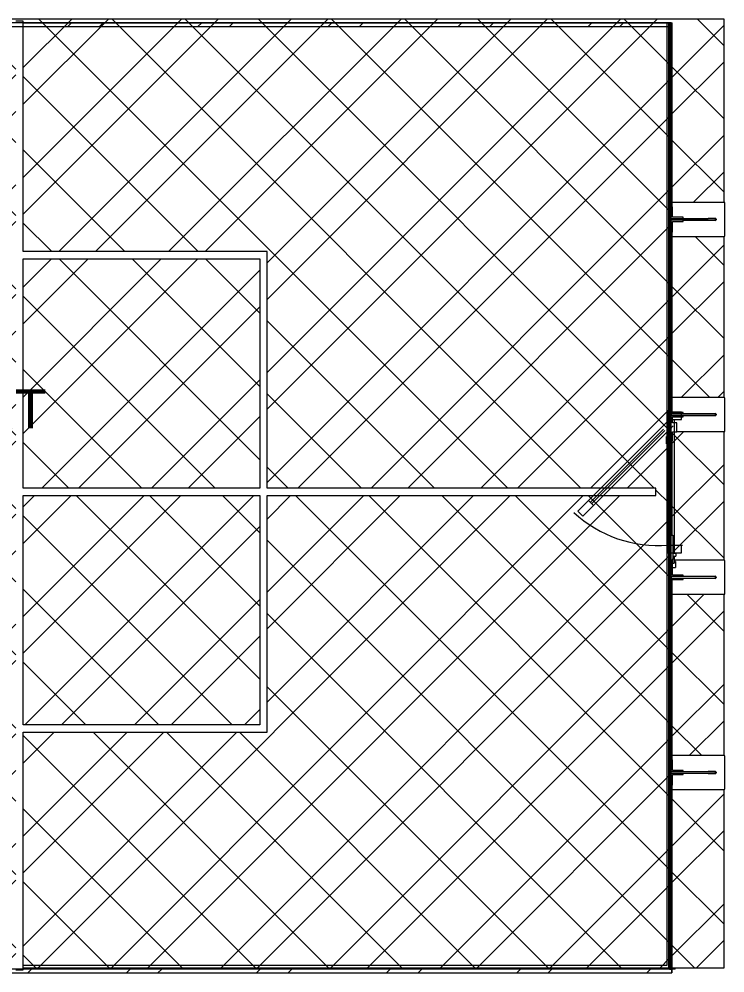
# Model space of a CAD drawing. Header units: inches. Extents: x 22 to 382261, y 22 to 371281.
# Drawn here: x 102138 to 106913, y 241930 to 248380 of the extents above; entities that cross this region are included whole.
import ezdxf

# ---------------------------------------------------------------- set-up
doc = ezdxf.new("R2010")
doc.units = ezdxf.units.IN
doc.header["$MEASUREMENT"] = 0
doc.linetypes.add('Hidden 1_8_', pattern=[4.7625, 3.175, -1.5875])
for name, color, linetype, lineweight in [('A-AREA', 32, 'Continuous', 9), ('A-AREA-IDEN', 2, 'Continuous', 9), ('A-DETL-HDLN', 90, 'Hidden 1_8_', 9), ('A-DETL-THIN', 151, 'Continuous', 9), ('A-FLOR', 192, 'Continuous', 9), ('A-FLOR-PATT', 8, 'Continuous', 9), ('A-GENM', 13, 'Continuous', 9), ('A-GLAZ-CURT', 52, 'Continuous', 9), ('Q-CASE', 31, 'Continuous', 9)]:
    doc.layers.add(name, color=color, linetype=linetype, lineweight=lineweight)
doc.styles.add('Gill Sans MT', font='GIL_____.TTF', dxfattribs={"height": 262.5})

# ---------------------------------------------------------------- blocks, each defined once
blk = doc.blocks.new('Casework 25 - Casework 8-692442-01-Ground floor DIMENSION PLAN')
at = {"layer": 'Q-CASE'}
for p, q in [((8261.2, 5138.2), (8211.2, 5138.2)), ((8261.2, 5128.2), (8261.2, 5138.2)), ((8261.2, 5103.2), (8261.2, 5128.2)), ((8261.2, 3580.7), (8261.2, 5103.2)), ((9911.2, 3580.7), (8261.2, 3580.7)), ((9911.2, 1980.7), (9911.2, 3580.7)), ((8261.2, 1980.7), (8261.2, 3530.7)), ((8261.2, 3530.7), (9861.2, 3530.7)), ((9861.2, 3530.7), (9861.2, 1980.7)), ((9861.2, 1980.7), (8261.2, 1980.7)), ((12541.5, 1980.7), (9911.2, 1980.7)), ((12541.5, 1930.7), (12541.5, 1980.7)), ((8261.2, 380.7), (8261.2, 1930.7)), ((8261.2, 1930.7), (9861.2, 1930.7)), ((9861.2, 1930.7), (9861.2, 380.7)), ((9911.2, 381), (9911.2, 1930.7)), ((9911.2, 1930.7), (12541.5, 1930.7)), ((9861.2, 380.7), (8261.2, 380.7)), ((8261.2, -1271.8), (8261.2, 330.7)), ((8261.2, 330.7), (9911.2, 330.7)), ((9911.2, 330.7), (9911.2, 381)), ((8211.2, -1276.8), (8261.2, -1276.8)), ((8261.2, -1276.8), (8261.2, -1271.8))]:
    blk.add_line(p, q, dxfattribs=at)
blk = doc.blocks.new('Back wall - ASB FREESTANDING GLASS BACK WALL 2-701475-01-Ground floor DIMENSION PLAN')
at = {"layer": 'A-GENM'}
for p, q in [((-3200, 12.5), (-3200, 32.5)), ((-3200, 32.5), (-3190, 32.5)), ((-3200, 6), (-3200, 12.5)), ((3175, 12.5), (-3200, 12.5)), ((-3200, -6), (-3200, 6)), ((3200, 12.5), (3175, 12.5)), ((3200, 12.5), (3200, 6)), ((-3200, -9.5), (-3200, -6)), ((-3200, -12.5), (-3200, -9.5)), ((-3200, -32.5), (-3200, -12.5)), ((-3200, -12.5), (-1985, -12.5)), ((-3200, -32.5), (-3190, -32.5)), ((-1956, -9), (-1985, -9)), ((-1985, -9), (-1985, -364)), ((-1956, -6), (-1956, -14)), ((-1956, -14), (-1884, -14)), ((-1884, -14), (-1884, -86)), ((-1876, -256), (-1876, -6)), ((-1864, -6), (-1864, -256)), ((-1856, -86), (-1856, -14)), ((-1856, -14), (-1784, -14)), ((-1784, -14), (-1784, -6)), ((-1755, -9), (-1784, -9)), ((-1755, -364), (-1755, -9)), ((-1755, -12.5), (-665, -12.5)), ((-564, -9), (-665, -9)), ((-665, -9), (-665, -364)), ((-564, -6), (-564, -86)), ((-536, -86), (-536, -14)), ((-536, -14), (-444, -14)), ((-484, -14), (-484, -34)), ((-444, -34), (-484, -34)), ((-458, -6), (-463, -6)), ((-455, -16), (-433.1, -16)), ((-455, -16), (-455, -26)), ((-429, -26), (-455, -26)), ((-444, -14), (-444, -6)), ((-435, -9), (-444, -9)), ((-444, -34), (-444, -26)), ((-436, -6), (-436, -16)), ((-436, -16), (-426, -16)), ((-435, -16), (-435, -9)), ((-435, -364), (-435, -26)), ((-425, -26), (-429, -26)), ((-266, -16), (-426, -16)), ((-425, -16), (-425, -26)), ((-406, -26), (-425, -26)), ((-406, -16), (-406, -36)), ((-386, -36), (-406, -36)), ((-386, -16), (-386, -36)), ((-365, -26), (-386, -26)), ((-365, -16), (-365, -26)), ((-361, -26), (-365, -26)), ((-335, -26), (-361, -26)), ((-335, -16), (-335, -26)), ((-266, -6), (-266, -16)), ((-266, -12.5), (373.5, -12.5)), ((373.5, -6), (373.5, -14)), ((373.5, -14), (433.5, -14)), ((433.5, -14), (433.5, -44)), ((433.5, -44), (493.5, -44)), ((435, -44), (435, -364)), ((463, -6), (458, -6)), ((493.5, -44), (493.5, -14)), ((493.5, -14), (535.5, -14)), ((535.5, -14), (535.5, -86)), ((543.5, -86), (543.5, -6)), ((556.5, -6), (556.5, -86)), ((665, -9), (564.2, -9)), ((564.5, -86), (564.5, -6)), ((665, -364), (665, -9)), ((665, -12.5), (1755, -12.5)), ((1784, -9), (1755, -9)), ((1755, -9), (1755, -364)), ((1784, -6), (1784, -14)), ((1784, -14), (1856, -14)), ((1856, -14), (1856, -86)), ((1864, -256), (1864, -6)), ((1876, -6), (1876, -256)), ((1884, -86), (1884, -14)), ((1884, -14), (1956, -14)), ((1956, -14), (1956, -6)), ((1985, -9), (1956, -9)), ((1985, -364), (1985, -9)), ((1985, -12.5), (3200, -12.5)), ((3200, -6), (3200, -12.5)), ((-1884, -86), (-1876, -86)), ((-1877, -304), (-1877, -86)), ((-1864, -86), (-1856, -86)), ((-1863, -86), (-1863, -304)), ((-564, -86), (-556, -86)), ((-557, -304), (-557, -86)), ((-544, -86), (-536, -86)), ((-543, -86), (-543, -304)), ((535.5, -86), (543.5, -86)), ((543, -304), (543, -86)), ((556.5, -86), (564.5, -86)), ((557, -86), (557, -304)), ((1856, -86), (1864, -86)), ((1863, -304), (1863, -86)), ((1876, -86), (1884, -86)), ((1877, -86), (1877, -304)), ((-1876, -256), (-1876, -306)), ((-1864, -306), (-1864, -256)), ((1864, -256), (1864, -306)), ((1876, -306), (1876, -256)), ((-1876, -306), (-1864, -306)), ((-1870, -309), (-1872, -309)), ((-1868, -309), (-1870, -309)), ((-550, -309), (-552, -309)), ((-548, -309), (-550, -309)), ((550, -309), (548, -309)), ((552, -309), (550, -309)), ((1864, -306), (1876, -306)), ((1870, -309), (1868, -309)), ((1872, -309), (1870, -309)), ((-1980, -369), (-1760, -369)), ((-660, -369), (-440, -369)), ((440, -369), (660, -369)), ((1760, -369), (1980, -369))]:
    blk.add_line(p, q, dxfattribs=at)
at = {"layer": 'A-GENM', "lineweight": 18}
for p, q in [((-3200, 6), (-3200, -6)), ((-463, 6), (-3200, 6)), ((-463, -6), (-463, 6)), ((458, 6), (-458, 6)), ((-458, 6), (-458, -6)), ((458, -6), (458, 6)), ((3200, 6), (463, 6)), ((463, 6), (463, -6)), ((3200, -6), (3200, 6)), ((-3200, -6), (-463, -6)), ((-556, -6), (-556, -306)), ((-544, -6), (-556, -6)), ((-544, -306), (-544, -6)), ((-458, -6), (458, -6)), ((463, -6), (3200, -6)), ((556, -6), (544, -6)), ((544, -6), (544, -306)), ((556, -306), (556, -6)), ((-556, -306), (-544, -306)), ((544, -306), (556, -306))]:
    blk.add_line(p, q, dxfattribs=at)
at = {"layer": 'A-GENM'}
for centre, start, end in [((-1872, -304), 180, 270), ((-1868, -304), 270, 0), ((-552, -304), 180, 270), ((-548, -304), 270, 0), ((548, -304), 180, 270), ((552, -304), 270, 0), ((1868, -304), 180, 270), ((1872, -304), 270, 0), ((-1980, -364), 180, 270), ((-1760, -364), 270, 0), ((-660, -364), 180, 270), ((-440, -364), 270, 0), ((440, -364), 180, 270), ((660, -364), 270, 0), ((1760, -364), 180, 270), ((1980, -364), 270, 0)]:
    blk.add_arc(centre, 5, start, end, dxfattribs=at)
blk = doc.blocks.new('System Panel - Glazed-836453-01-Ground floor DIMENSION PLAN')
at = {"layer": 'A-GLAZ-CURT'}
h = blk.add_hatch(dxfattribs=at)
h.set_pattern_fill('FP_14', color=256, style=0, pattern_type=2)
h.set_pattern_definition([(225, (-32303.7, -5917.3), (440.033, -440.033), []), (225, (-32303.7, -6584.06), (440.033, -440.033), [])])
h.paths.add_polyline_path([(-4920, 49.5), (-4920, 24.5), (4920, 24.5), (4920, 49.5), (-3127.281815, 49.5)])
for p, q in [((4920, 49.5), (-4920, 49.5)), ((-4920, 49.5), (-4920, 24.5)), ((-4920, 24.5), (-4920, 49.5)), ((4920, 49.5), (-4920, 49.5)), ((-4920, 24.5), (4920, 24.5)), ((-4920, 24.5), (-4916.5, 24.5)), ((-4916.5, 24.5), (-4904.5, 24.5)), ((-4904.5, 24.5), (-532.5, 24.5))]:
    blk.add_line(p, q, dxfattribs=at)
blk = doc.blocks.new('System Panel - Glazed-836405-01-Ground floor DIMENSION PLAN')
at = {"layer": 'A-GLAZ-CURT'}
h = blk.add_hatch(dxfattribs=at)
h.set_pattern_fill('FP_15', color=256, style=0, pattern_type=2)
h.set_pattern_definition([(225, (-32308.45, 482.7), (440.033, -440.033), []), (225, (-32308.45, -184.06), (440.033, -440.033), [])])
h.paths.add_polyline_path([(-4055.8, 49.5), (-4915.3, 49.5), (-4915.3, 24.5), (4915.3, 24.5), (4915.3, 49.5), (-3132, 49.5)])
for p, q in [((4915.3, 49.5), (-4915.3, 49.5)), ((-4915.3, 49.5), (-4915.3, 24.5)), ((-4915.3, 24.5), (4915.3, 24.5)), ((-537.3, 49.5), (-4909.3, 49.5)), ((-4909.3, 24.5), (-537.3, 24.5))]:
    blk.add_line(p, q, dxfattribs=at)

msp = doc.modelspace()

# ---------------------------------------------------------------- hatches: boundary and pattern name
at = {"layer": 'A-FLOR-PATT'}
h = msp.add_hatch(dxfattribs=at)
h.set_pattern_fill('FP_8', color=256, style=0, pattern_type=2)
h.set_pattern_definition([(45, (133937.6, 247897.27), (-371.231, 371.231), []), (45, (134185.1, 247897.27), (-371.231, 371.231), []), (135, (133937.62, 247897.27), (-247.4874, -247.4874), [])])
h.paths.add_polyline_path([(106550.4, 241965.5), (106907.4, 241965.5), (106907.4, 243170.5), (106553.4, 243170.5), (106553.4, 243199.5), (106550.4, 243199.5), (106550.4, 243170.5)])
h.paths.add_polyline_path([(96713.9, 241965.5), (96786.4, 241965.5), (96788.4, 241965.5), (102116.4, 241965.5), (102116.4, 248365.5), (102166.4, 248365.5), (102166.4, 246808), (103816.4, 246808), (103816.4, 245208), (106446.7, 245208), (106446.7, 245158), (103816.4, 245158), (103816.4, 243558), (102166.4, 243558), (102166.4, 241965.5), (106538.4, 241965.5), (106538.4, 244692.5), (106550.4, 244692.5), (106550.4, 244697.5), (106538.4, 244697.5), (106538.4, 245613.5), (106550.4, 245613.5), (106550.4, 245618.5), (106538.4, 245618.5), (106538.4, 248355.5), (106550.4, 248355.5), (106550.4, 247111.5), (106553.4, 247111.5), (106553.4, 247140.5), (106907.4, 247141.5), (106907.4, 248380), (96713.9, 248380), (96713.9, 248306)])
h.paths.add_polyline_path([(106825.4, 243278.5), (106852, 243279.9), (106853.4, 243283.5), (106852, 243291), (106848.4, 243292.5), (106850.4, 243291), (106848.4, 243279.5), (106813.4, 243278.5)])
h.paths.add_polyline_path([(106553.4, 243371.5), (106553.4, 243400.5), (106907.4, 243401.5), (106907.4, 244490.5), (106553.4, 244490.5), (106553.4, 244591.5), (106550.4, 244591.5), (106550.4, 243371.5)])
h.paths.add_polyline_path([(102166.4, 243608), (103766.4, 243608.3), (103766.4, 245158), (102166.4, 245158)])
h.paths.add_polyline_path([(106848.4, 244598.5), (106852.7, 244601), (106853.4, 244607.5), (106850.9, 244611.8), (106848.4, 244612.5), (106850.4, 244611), (106848.4, 244599.5), (106839.6, 244598.5)])
h.paths.add_polyline_path([(106553.4, 244711.5), (106553.4, 244720.5), (106550.4, 244720.5), (106550.4, 244711.5)])
h.paths.add_polyline_path([(106849.7, 244720.5), (106907.4, 244721.5), (106907.4, 245590.5), (106558.4, 245589), (106558.4, 245529), (106550.4, 245529), (106550.4, 244889.5), (106560.4, 244889.5), (106560.4, 244820.5), (106570.4, 244820.5), (106570.4, 244794.5), (106560.4, 244793.9), (106560.4, 244790.5), (106570.4, 244790.5), (106570.4, 244769.5), (106580.4, 244769.5), (106580.4, 244749.5), (106570.4, 244749.5), (106570.4, 244730.5), (106560.4, 244729.5), (106562, 244726.5), (106570.4, 244726.5), (106570.4, 244720.5), (106848.4, 244720.5)])
h.paths.add_polyline_path([(103766.4, 245208), (103766.4, 246758), (102166.4, 246758), (102166.4, 245208), (102913.8, 245208)])
h.paths.add_polyline_path([(106839.6, 245698.5), (106852, 245699.9), (106853.4, 245703.5), (106852, 245711), (106848.4, 245712.5), (106850.4, 245711.5), (106848.4, 245699.5), (106724.1, 245698.5)])
h.paths.add_polyline_path([(106553.4, 245720), (106553.4, 245820.5), (106907.4, 245821.5), (106907.4, 246910.5), (106553.4, 246910.5), (106553.4, 246939.5), (106550.4, 246939.5), (106550.4, 245720)])
h.paths.add_polyline_path([(106825.4, 247018.5), (106852, 247019.9), (106853.4, 247023.5), (106852, 247031), (106848.4, 247032.5), (106850.4, 247031), (106848.4, 247019.5), (106824.6, 247018.5)])

# ---------------------------------------------------------------- linework, layer by layer
at = {"layer": 'A-AREA'}
for p, q in [((102166.4, 248355.5), (106538.4, 248355.5)), ((102166.4, 248355.5), (106521.4, 248355.5)), ((106521.4, 248355.5), (106521.4, 248330.5)), ((106521.4, 248330.5), (106521.4, 241980)), ((106544.4, 245618.5), (106544.4, 245613.5)), ((106544.4, 244697.5), (106544.4, 244692.5)), ((106521.4, 241980), (102166.4, 241980)), ((106538.4, 241955.5), (102166.4, 241955.5)), ((106544.4, 241955.5), (106538.4, 241955.5))]:
    msp.add_line(p, q, dxfattribs=at)
at = {"layer": 'A-DETL-HDLN'}
msp.add_line((106516.4, 245557.9), (106516.4, 245506.9), dxfattribs=at)
at = {"layer": 'A-DETL-THIN'}
for p, q in [((106528.4, 245662.8), (105917.7, 245052.1)), ((106619.4, 245721.5), (106527.3, 245721.5)), ((106527.3, 245721.5), (106527.3, 245671.5)), ((106527.3, 245671.5), (106619.4, 245671.5)), ((106527.3, 245671.5), (106619.4, 245671.5)), ((106527.3, 245671.5), (106527.3, 244821.5)), ((106544.4, 244819.4), (106544.4, 245671.5)), ((106569.8, 245671.5), (106569.8, 244821.5)), ((106619.4, 245671.5), (106619.4, 245721.5)), ((105951.8, 245018.4), (106562.3, 245628.9)), ((106497.6, 245607.1), (106002, 245111.4)), ((106506.6, 245598.1), (106010.9, 245102.5)), ((106506.6, 245598.1), (106010.9, 245102.5)), ((106023.4, 245090), (105989.5, 245123.9)), ((105917.7, 245052.1), (105951.8, 245018.4)), ((106626.1, 244821.5), (106522.3, 244821.5)), ((106522.3, 244821.5), (106522.3, 244771.5)), ((106522.3, 244771.5), (106619.4, 244771.5)), ((106619.4, 244771.5), (106619.4, 244821.5))]:
    msp.add_line(p, q, dxfattribs=at)
msp.add_arc((106466.3, 245671.5), 852.1, 227.51456, 274.17879, dxfattribs=at)
msp.add_arc((106466.3, 245671.5), 852.1, 227.51456, 274.17879, dxfattribs=at)
at = {"layer": 'A-FLOR'}
for p, q in [((106907.4, 248380), (96713.9, 248380)), ((106907.4, 247140.5), (106907.4, 248380)), ((106907.4, 245820.5), (106907.4, 246910.5)), ((106907.4, 244720.5), (106907.4, 245590.5)), ((106907.4, 243400.5), (106907.4, 244490.5)), ((106907.4, 241965.5), (106907.4, 243170.5)), ((102166.4, 241965.5), (106538.4, 241965.5)), ((106550.4, 241965.5), (106907.4, 241965.5))]:
    msp.add_line(p, q, dxfattribs=at)

# ---------------------------------------------------------------- block references
at = {"layer": 'A-GENM', "rotation": 89.9999999999999}
msp.add_blockref('Back wall - ASB FREESTANDING GLASS BACK WALL 2-701475-01-Ground floor DIMENSION PLAN', (106544.4, 245155.5), dxfattribs=at)
at = {"layer": 'A-GLAZ-CURT', "rotation": 180}
for name, p in [('System Panel - Glazed-836405-01-Ground floor DIMENSION PLAN', (101629.2, 248380)), ('System Panel - Glazed-836453-01-Ground floor DIMENSION PLAN', (101633.9, 241980))]:
    msp.add_blockref(name, p, dxfattribs=at)
at = {"layer": 'Q-CASE'}
msp.add_blockref('Casework 25 - Casework 8-692442-01-Ground floor DIMENSION PLAN', (93905.2, 243227.3), dxfattribs=at)

# ---------------------------------------------------------------- texts
at = {"layer": 'A-AREA-IDEN', "insert": (98578.6, 245875.6), "char_height": 262.5, "width": 5008.543, "attachment_point": 1, "style": 'Gill Sans MT'}
msp.add_mtext('NEW SQUASH COURT', dxfattribs=at)

doc.saveas('drawing.dxf')
